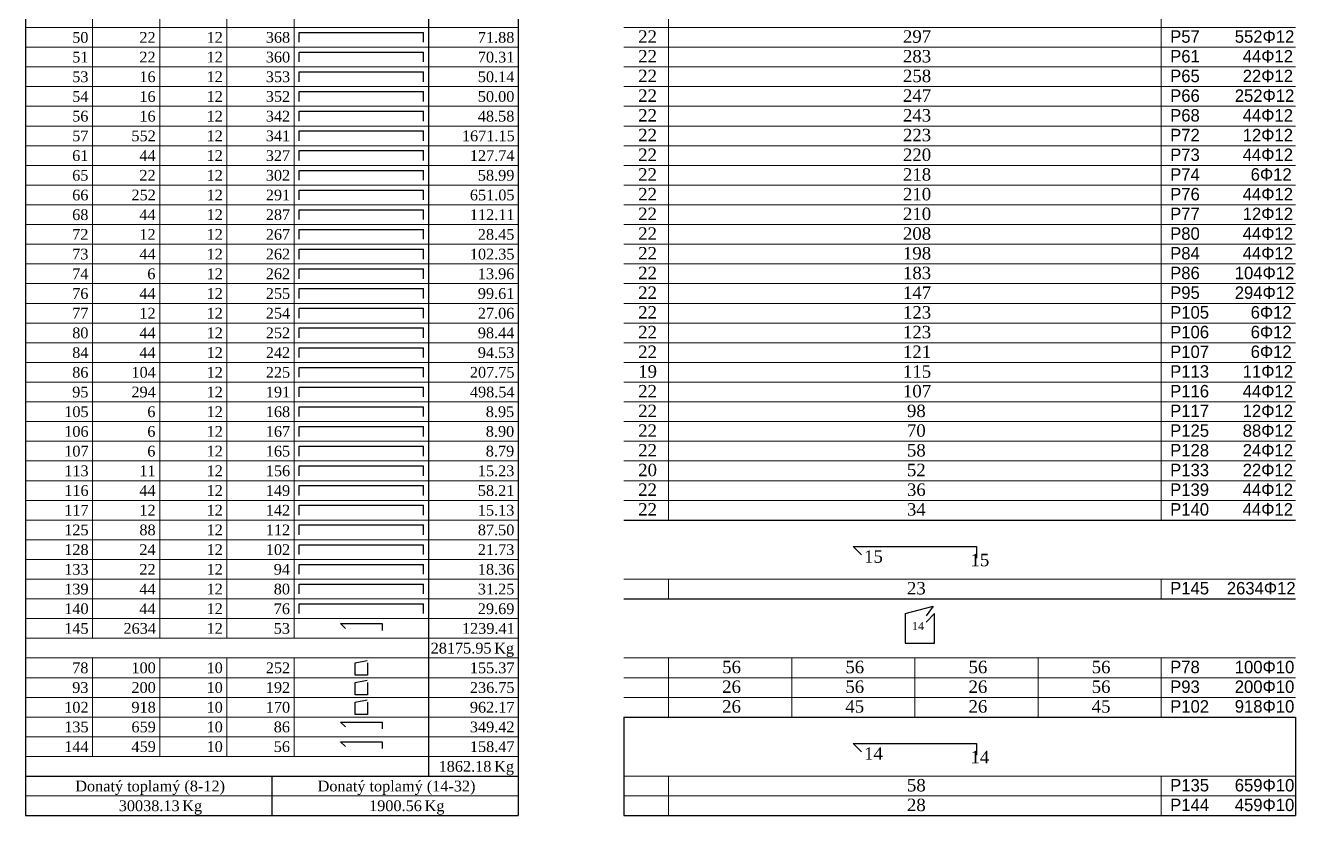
# Model space of a CAD drawing. Header units: metres. Extents: x 419734 to 420376, y 4564732 to 4565123.
# Drawn here: x 420047.38 to 420067.79, y 4565021 to 4565033.71 of the extents above; entities that cross this region are included whole.
import ezdxf

# ---------------------------------------------------------------- set-up
doc = ezdxf.new("R2010")
doc.units = ezdxf.units.M
doc.layers.add('SW_REINFORCEMENT', color=7, linetype='Continuous')
doc.layers.add('SW_TXT_TESTI', color=1, linetype='Continuous')
doc.styles.add('symbol_1_18', font='symbol.ttf', dxfattribs={"height": 0.2})
doc.styles.add('times new roman_1_18', font='times.ttf', dxfattribs={"height": 0.2})

msp = doc.modelspace()

# ---------------------------------------------------------------- linework, layer by layer
at = {"linetype": 'Continuous', "lineweight": -3}
for points in [[(420047.37623, 4565053.95175), (420047.37623, 4565021.00455)], [(420053.85623, 4565053.95175), (420053.85623, 4565021.63815)], [(420055.29623, 4565053.95175), (420055.29623, 4565021.00455)], [(420056.9948, 4565025.75655), (420067.7948, 4565025.75655)], [(420056.9948, 4565024.48935), (420067.7948, 4565024.48935)], [(420056.9948, 4565022.58855), (420067.7948, 4565022.58855)], [(420056.9948, 4565022.58855), (420056.9948, 4565021.00455)], [(420067.7948, 4565022.58855), (420067.7948, 4565021.00455)], [(420047.37623, 4565021.63815), (420055.29623, 4565021.63815)], [(420051.33623, 4565021.63815), (420051.33623, 4565021.00455)], [(420047.37623, 4565021.00455), (420055.29623, 4565021.00455)], [(420056.9948, 4565021.00455), (420067.7948, 4565021.00455)]]:
    msp.add_lwpolyline(points, dxfattribs=at)
at = {"color": 1, "linetype": 'Continuous', "lineweight": 5}
for points in [[(420048.45623, 4565046.66535), (420048.45623, 4565023.85575)], [(420049.53623, 4565046.66535), (420049.53623, 4565023.85575)], [(420050.61623, 4565046.66535), (420050.61623, 4565023.85575)], [(420051.69623, 4565046.66535), (420051.69623, 4565023.85575)], [(420057.7148, 4565039.37895), (420057.7148, 4565025.75655)], [(420065.6348, 4565039.37895), (420065.6348, 4565025.75655)], [(420047.37623, 4565033.67655), (420055.29623, 4565033.67655)], [(420056.9948, 4565033.67655), (420067.7948, 4565033.67655)], [(420047.37623, 4565033.35975), (420055.29623, 4565033.35975)], [(420056.9948, 4565033.35975), (420067.7948, 4565033.35975)], [(420047.37623, 4565033.04295), (420055.29623, 4565033.04295)], [(420056.9948, 4565033.04295), (420067.7948, 4565033.04295)], [(420047.37623, 4565032.72615), (420055.29623, 4565032.72615)], [(420056.9948, 4565032.72615), (420067.7948, 4565032.72615)], [(420047.37623, 4565032.40935), (420055.29623, 4565032.40935)], [(420056.9948, 4565032.40935), (420067.7948, 4565032.40935)], [(420047.37623, 4565032.09255), (420055.29623, 4565032.09255)], [(420056.9948, 4565032.09255), (420067.7948, 4565032.09255)], [(420047.37623, 4565031.77575), (420055.29623, 4565031.77575)], [(420056.9948, 4565031.77575), (420067.7948, 4565031.77575)], [(420047.37623, 4565031.45895), (420055.29623, 4565031.45895)], [(420056.9948, 4565031.45895), (420067.7948, 4565031.45895)], [(420047.37623, 4565031.14215), (420055.29623, 4565031.14215)], [(420056.9948, 4565031.14215), (420067.7948, 4565031.14215)], [(420047.37623, 4565030.82535), (420055.29623, 4565030.82535)], [(420056.9948, 4565030.82535), (420067.7948, 4565030.82535)], [(420047.37623, 4565030.50855), (420055.29623, 4565030.50855)], [(420056.9948, 4565030.50855), (420067.7948, 4565030.50855)], [(420047.37623, 4565030.19175), (420055.29623, 4565030.19175)], [(420056.9948, 4565030.19175), (420067.7948, 4565030.19175)], [(420047.37623, 4565029.87495), (420055.29623, 4565029.87495)], [(420056.9948, 4565029.87495), (420067.7948, 4565029.87495)], [(420047.37623, 4565029.55815), (420055.29623, 4565029.55815)], [(420056.9948, 4565029.55815), (420067.7948, 4565029.55815)], [(420047.37623, 4565029.24135), (420055.29623, 4565029.24135)], [(420056.9948, 4565029.24135), (420067.7948, 4565029.24135)], [(420047.37623, 4565028.92455), (420055.29623, 4565028.92455)], [(420056.9948, 4565028.92455), (420067.7948, 4565028.92455)], [(420047.37623, 4565028.60775), (420055.29623, 4565028.60775)], [(420056.9948, 4565028.60775), (420067.7948, 4565028.60775)], [(420047.37623, 4565028.29095), (420055.29623, 4565028.29095)], [(420056.9948, 4565028.29095), (420067.7948, 4565028.29095)], [(420047.37623, 4565027.97415), (420055.29623, 4565027.97415)], [(420056.9948, 4565027.97415), (420067.7948, 4565027.97415)], [(420047.37623, 4565027.65735), (420055.29623, 4565027.65735)], [(420056.9948, 4565027.65735), (420067.7948, 4565027.65735)], [(420047.37623, 4565027.34055), (420055.29623, 4565027.34055)], [(420056.9948, 4565027.34055), (420067.7948, 4565027.34055)], [(420047.37623, 4565027.02375), (420055.29623, 4565027.02375)], [(420056.9948, 4565027.02375), (420067.7948, 4565027.02375)], [(420047.37623, 4565026.70695), (420055.29623, 4565026.70695)], [(420056.9948, 4565026.70695), (420067.7948, 4565026.70695)], [(420047.37623, 4565026.39015), (420055.29623, 4565026.39015)], [(420056.9948, 4565026.39015), (420067.7948, 4565026.39015)], [(420047.37623, 4565026.07335), (420055.29623, 4565026.07335)], [(420056.9948, 4565026.07335), (420067.7948, 4565026.07335)], [(420047.37623, 4565025.75655), (420055.29623, 4565025.75655)], [(420047.37623, 4565025.43975), (420055.29623, 4565025.43975)], [(420047.37623, 4565025.12295), (420055.29623, 4565025.12295)], [(420047.37623, 4565024.80615), (420055.29623, 4565024.80615)], [(420056.9948, 4565024.80615), (420067.7948, 4565024.80615)], [(420057.7148, 4565024.80615), (420057.7148, 4565024.48935)], [(420065.6348, 4565024.80615), (420065.6348, 4565024.48935)], [(420047.37623, 4565024.48935), (420055.29623, 4565024.48935)], [(420047.37623, 4565024.17255), (420055.29623, 4565024.17255)], [(420047.37623, 4565023.85575), (420055.29623, 4565023.85575)], [(420047.37623, 4565023.53895), (420055.29623, 4565023.53895)], [(420048.45623, 4565023.53895), (420048.45623, 4565021.95495)], [(420049.53623, 4565023.53895), (420049.53623, 4565021.95495)], [(420050.61623, 4565023.53895), (420050.61623, 4565021.95495)], [(420051.69623, 4565023.53895), (420051.69623, 4565021.95495)], [(420056.9948, 4565023.53895), (420067.7948, 4565023.53895)], [(420057.7148, 4565023.53895), (420057.7148, 4565022.58855)], [(420059.6948, 4565023.53895), (420059.6948, 4565022.58855)], [(420061.6748, 4565023.53895), (420061.6748, 4565022.58855)], [(420063.6548, 4565023.53895), (420063.6548, 4565022.58855)], [(420065.6348, 4565023.53895), (420065.6348, 4565022.58855)], [(420047.37623, 4565023.22215), (420055.29623, 4565023.22215)], [(420056.9948, 4565023.22215), (420067.7948, 4565023.22215)], [(420047.37623, 4565022.90535), (420055.29623, 4565022.90535)], [(420056.9948, 4565022.90535), (420067.7948, 4565022.90535)], [(420047.37623, 4565022.58855), (420055.29623, 4565022.58855)], [(420047.37623, 4565022.27175), (420055.29623, 4565022.27175)], [(420047.37623, 4565021.95495), (420055.29623, 4565021.95495)], [(420056.9948, 4565021.63815), (420067.7948, 4565021.63815)], [(420057.7148, 4565021.63815), (420057.7148, 4565021.00455)], [(420065.6348, 4565021.63815), (420065.6348, 4565021.00455)], [(420047.37623, 4565021.32135), (420055.29623, 4565021.32135)], [(420056.9948, 4565021.32135), (420067.7948, 4565021.32135)]]:
    msp.add_lwpolyline(points, dxfattribs=at)
at = {"layer": 'SW_REINFORCEMENT', "color": 7, "ltscale": 0.05, "flags": 128}
for points in [[(420051.77543, 4565033.59735), (420053.77703, 4565033.59735)], [(420051.77543, 4565033.43895), (420051.77543, 4565033.59735)], [(420053.77703, 4565033.43895), (420053.77703, 4565033.59735)], [(420051.77543, 4565033.28055), (420053.77703, 4565033.28055)], [(420051.77543, 4565033.12215), (420051.77543, 4565033.28055)], [(420053.77703, 4565033.12215), (420053.77703, 4565033.28055)], [(420051.77543, 4565032.96375), (420053.77703, 4565032.96375)], [(420051.77543, 4565032.80535), (420051.77543, 4565032.96375)], [(420053.77703, 4565032.80535), (420053.77703, 4565032.96375)], [(420051.77543, 4565032.64695), (420053.77703, 4565032.64695)], [(420051.77543, 4565032.48855), (420051.77543, 4565032.64695)], [(420053.77703, 4565032.48855), (420053.77703, 4565032.64695)], [(420051.77543, 4565032.33015), (420053.77703, 4565032.33015)], [(420051.77543, 4565032.17175), (420051.77543, 4565032.33015)], [(420053.77703, 4565032.17175), (420053.77703, 4565032.33015)], [(420051.77543, 4565032.01335), (420053.77703, 4565032.01335)], [(420051.77543, 4565031.85495), (420051.77543, 4565032.01335)], [(420053.77703, 4565031.85495), (420053.77703, 4565032.01335)], [(420051.77543, 4565031.69655), (420053.77703, 4565031.69655)], [(420051.77543, 4565031.53815), (420051.77543, 4565031.69655)], [(420053.77703, 4565031.53815), (420053.77703, 4565031.69655)], [(420051.77543, 4565031.37975), (420053.77703, 4565031.37975)], [(420051.77543, 4565031.22135), (420051.77543, 4565031.37975)], [(420053.77703, 4565031.22135), (420053.77703, 4565031.37975)], [(420051.77543, 4565031.06295), (420053.77703, 4565031.06295)], [(420051.77543, 4565030.90455), (420051.77543, 4565031.06295)], [(420053.77703, 4565030.90455), (420053.77703, 4565031.06295)], [(420051.77543, 4565030.74615), (420053.77703, 4565030.74615)], [(420051.77543, 4565030.58775), (420051.77543, 4565030.74615)], [(420053.77703, 4565030.58775), (420053.77703, 4565030.74615)], [(420051.77543, 4565030.42935), (420053.77703, 4565030.42935)], [(420051.77543, 4565030.27095), (420051.77543, 4565030.42935)], [(420053.77703, 4565030.27095), (420053.77703, 4565030.42935)], [(420051.77543, 4565030.11255), (420053.77703, 4565030.11255)], [(420051.77543, 4565029.95415), (420051.77543, 4565030.11255)], [(420053.77703, 4565029.95415), (420053.77703, 4565030.11255)], [(420051.77543, 4565029.79575), (420053.77703, 4565029.79575)], [(420051.77543, 4565029.63735), (420051.77543, 4565029.79575)], [(420053.77703, 4565029.63735), (420053.77703, 4565029.79575)], [(420051.77543, 4565029.47895), (420053.77703, 4565029.47895)], [(420051.77543, 4565029.32055), (420051.77543, 4565029.47895)], [(420053.77703, 4565029.32055), (420053.77703, 4565029.47895)], [(420051.77543, 4565029.16215), (420053.77703, 4565029.16215)], [(420051.77543, 4565029.00375), (420051.77543, 4565029.16215)], [(420053.77703, 4565029.00375), (420053.77703, 4565029.16215)], [(420051.77543, 4565028.84535), (420053.77703, 4565028.84535)], [(420051.77543, 4565028.68695), (420051.77543, 4565028.84535)], [(420053.77703, 4565028.68695), (420053.77703, 4565028.84535)], [(420051.77543, 4565028.52855), (420053.77703, 4565028.52855)], [(420051.77543, 4565028.37015), (420051.77543, 4565028.52855)], [(420053.77703, 4565028.37015), (420053.77703, 4565028.52855)], [(420051.77543, 4565028.21175), (420053.77703, 4565028.21175)], [(420051.77543, 4565028.05335), (420051.77543, 4565028.21175)], [(420053.77703, 4565028.05335), (420053.77703, 4565028.21175)], [(420051.77543, 4565027.89495), (420053.77703, 4565027.89495)], [(420051.77543, 4565027.73655), (420051.77543, 4565027.89495)], [(420053.77703, 4565027.73655), (420053.77703, 4565027.89495)], [(420051.77543, 4565027.57815), (420053.77703, 4565027.57815)], [(420051.77543, 4565027.41975), (420051.77543, 4565027.57815)], [(420053.77703, 4565027.41975), (420053.77703, 4565027.57815)], [(420051.77543, 4565027.26135), (420053.77703, 4565027.26135)], [(420051.77543, 4565027.10295), (420051.77543, 4565027.26135)], [(420053.77703, 4565027.10295), (420053.77703, 4565027.26135)], [(420051.77543, 4565026.94455), (420053.77703, 4565026.94455)], [(420051.77543, 4565026.78615), (420051.77543, 4565026.94455)], [(420053.77703, 4565026.78615), (420053.77703, 4565026.94455)], [(420051.77543, 4565026.62775), (420053.77703, 4565026.62775)], [(420051.77543, 4565026.46935), (420051.77543, 4565026.62775)], [(420053.77703, 4565026.46935), (420053.77703, 4565026.62775)], [(420051.77543, 4565026.31095), (420053.77703, 4565026.31095)], [(420051.77543, 4565026.15255), (420051.77543, 4565026.31095)], [(420053.77703, 4565026.15255), (420053.77703, 4565026.31095)], [(420051.77543, 4565025.99415), (420053.77703, 4565025.99415)], [(420051.77543, 4565025.83575), (420051.77543, 4565025.99415)], [(420053.77703, 4565025.83575), (420053.77703, 4565025.99415)], [(420051.77543, 4565025.67735), (420053.77703, 4565025.67735)], [(420051.77543, 4565025.51895), (420051.77543, 4565025.67735)], [(420053.77703, 4565025.51895), (420053.77703, 4565025.67735)], [(420051.77543, 4565025.36055), (420053.77703, 4565025.36055)], [(420051.77543, 4565025.20215), (420051.77543, 4565025.36055)], [(420053.77703, 4565025.20215), (420053.77703, 4565025.36055)], [(420060.6848, 4565025.33415), (420062.6648, 4565025.33415)], [(420060.6848, 4565025.33415), (420060.81921, 4565025.19974)], [(420062.6648, 4565025.33415), (420062.6648, 4565025.14407)], [(420051.77543, 4565025.04375), (420053.77703, 4565025.04375)], [(420051.77543, 4565024.88535), (420051.77543, 4565025.04375)], [(420053.77703, 4565024.88535), (420053.77703, 4565025.04375)], [(420051.77543, 4565024.72695), (420053.77703, 4565024.72695)], [(420051.77543, 4565024.56855), (420051.77543, 4565024.72695)], [(420053.77703, 4565024.56855), (420053.77703, 4565024.72695)], [(420051.77543, 4565024.41015), (420053.77703, 4565024.41015)], [(420051.77543, 4565024.25175), (420051.77543, 4565024.41015)], [(420053.77703, 4565024.25175), (420053.77703, 4565024.41015)], [(420061.5164, 4565024.25175), (420061.96784, 4565024.37055)], [(420061.96784, 4565024.37055), (420061.85881, 4565024.21485)], [(420061.5164, 4565024.25175), (420061.5164, 4565023.77655)], [(420061.9916, 4565024.25175), (420061.85719, 4565024.11734)], [(420061.9916, 4565023.77655), (420061.9916, 4565024.25175)], [(420052.44263, 4565024.09335), (420053.10983, 4565024.09335)], [(420052.44263, 4565024.09335), (420052.52183, 4565024.01415)], [(420053.10983, 4565024.09335), (420053.10983, 4565023.98168)], [(420061.5164, 4565023.77655), (420061.9916, 4565023.77655)], [(420052.67723, 4565023.45975), (420052.87028, 4565023.49935)], [(420052.67723, 4565023.26175), (420052.67723, 4565023.45975)], [(420052.87523, 4565023.45975), (420052.87523, 4565023.26175)], [(420052.87523, 4565023.26175), (420052.67723, 4565023.26175)], [(420052.67723, 4565023.14295), (420052.87028, 4565023.18255)], [(420052.67723, 4565022.94495), (420052.67723, 4565023.14295)], [(420052.87523, 4565023.14295), (420052.87523, 4565022.94495)], [(420052.87523, 4565022.94495), (420052.67723, 4565022.94495)], [(420052.67723, 4565022.82615), (420052.87028, 4565022.86575)], [(420052.67723, 4565022.62815), (420052.67723, 4565022.82615)], [(420052.87523, 4565022.82615), (420052.87523, 4565022.62815)], [(420052.44263, 4565022.50935), (420053.10983, 4565022.50935)], [(420052.44263, 4565022.50935), (420052.52183, 4565022.43015)], [(420052.87523, 4565022.62815), (420052.67723, 4565022.62815)], [(420053.10983, 4565022.50935), (420053.10983, 4565022.39768)], [(420052.44263, 4565022.19255), (420053.10983, 4565022.19255)], [(420052.44263, 4565022.19255), (420052.52183, 4565022.11335)], [(420053.10983, 4565022.19255), (420053.10983, 4565022.08088)], [(420060.6848, 4565022.16615), (420062.6648, 4565022.16615)], [(420060.6848, 4565022.16615), (420060.81921, 4565022.03174)], [(420062.6648, 4565022.16615), (420062.6648, 4565021.97607)]]:
    msp.add_lwpolyline(points, dxfattribs=at)

# ---------------------------------------------------------------- texts
at = {"color": 5, "linetype": 'Continuous', "lineweight": 5, "style": 'times new roman_1_18'}
for s, p in [('28175.95', (420053.89082, 4565023.61095)), ('Kg', (420054.91201, 4565023.61095)), ('1862.18', (420054.01865, 4565021.71015)), ('Kg', (420054.91201, 4565021.71015)), ('Donatý toplamý (8-12)', (420048.17803, 4565021.39335)), ('Donatý toplamý (14-32)', (420052.07411, 4565021.39335)), ('30038.13', (420048.87686, 4565021.07655)), ('Kg', (420049.89805, 4565021.07655)), ('1900.56', (420052.90078, 4565021.07655)), ('Kg', (420053.79413, 4565021.07655))]:
    msp.add_text(s, height=0.1728, dxfattribs=at).set_placement(p)
at = {"layer": 'SW_TXT_TESTI', "linetype": 'Continuous', "lineweight": 5, "style": 'times new roman_1_18'}
for s, p in [('50', (420048.12857, 4565033.43175)), ('22', (420049.20857, 4565033.43175)), ('12', (420050.28857, 4565033.43175)), ('368', (420051.24074, 4565033.43175)), ('71.88', (420054.64899, 4565033.43175)), ('51', (420048.12857, 4565033.11495)), ('22', (420049.20857, 4565033.11495)), ('12', (420050.28857, 4565033.11495)), ('360', (420051.24074, 4565033.11495)), ('70.31', (420054.64899, 4565033.11495)), ('53', (420048.12857, 4565032.79815)), ('16', (420049.20857, 4565032.79815)), ('12', (420050.28857, 4565032.79815)), ('353', (420051.24074, 4565032.79815)), ('50.14', (420054.64899, 4565032.79815)), ('54', (420048.12857, 4565032.48135)), ('16', (420049.20857, 4565032.48135)), ('12', (420050.28857, 4565032.48135)), ('352', (420051.24074, 4565032.48135)), ('50.00', (420054.64899, 4565032.48135)), ('56', (420048.12857, 4565032.16455)), ('16', (420049.20857, 4565032.16455)), ('12', (420050.28857, 4565032.16455)), ('342', (420051.24074, 4565032.16455)), ('48.58', (420054.64899, 4565032.16455)), ('57', (420048.12857, 4565031.84775)), ('552', (420049.08074, 4565031.84775)), ('12', (420050.28857, 4565031.84775)), ('341', (420051.24074, 4565031.84775)), ('1671.15', (420054.39332, 4565031.84775)), ('61', (420048.12857, 4565031.53095)), ('44', (420049.20857, 4565031.53095)), ('12', (420050.28857, 4565031.53095)), ('327', (420051.24074, 4565031.53095)), ('127.74', (420054.52116, 4565031.53095)), ('65', (420048.12857, 4565031.21415)), ('22', (420049.20857, 4565031.21415)), ('12', (420050.28857, 4565031.21415)), ('302', (420051.24074, 4565031.21415)), ('58.99', (420054.64899, 4565031.21415)), ('66', (420048.12857, 4565030.89735)), ('252', (420049.08074, 4565030.89735)), ('12', (420050.28857, 4565030.89735)), ('291', (420051.24074, 4565030.89735)), ('651.05', (420054.52116, 4565030.89735)), ('68', (420048.12857, 4565030.58055)), ('44', (420049.20857, 4565030.58055)), ('12', (420050.28857, 4565030.58055)), ('287', (420051.24074, 4565030.58055)), ('112.11', (420054.52116, 4565030.58055)), ('72', (420048.12857, 4565030.26375)), ('12', (420049.20857, 4565030.26375)), ('12', (420050.28857, 4565030.26375)), ('267', (420051.24074, 4565030.26375)), ('28.45', (420054.64899, 4565030.26375)), ('73', (420048.12857, 4565029.94695)), ('44', (420049.20857, 4565029.94695)), ('12', (420050.28857, 4565029.94695)), ('262', (420051.24074, 4565029.94695)), ('102.35', (420054.52116, 4565029.94695)), ('74', (420048.12857, 4565029.63015)), ('6', (420049.3364, 4565029.63015)), ('12', (420050.28857, 4565029.63015)), ('262', (420051.24074, 4565029.63015)), ('13.96', (420054.64899, 4565029.63015)), ('76', (420048.12857, 4565029.31335)), ('44', (420049.20857, 4565029.31335)), ('12', (420050.28857, 4565029.31335)), ('255', (420051.24074, 4565029.31335)), ('99.61', (420054.64899, 4565029.31335)), ('77', (420048.12857, 4565028.99655)), ('12', (420049.20857, 4565028.99655)), ('12', (420050.28857, 4565028.99655)), ('254', (420051.24074, 4565028.99655)), ('27.06', (420054.64899, 4565028.99655)), ('80', (420048.12857, 4565028.67975)), ('44', (420049.20857, 4565028.67975)), ('12', (420050.28857, 4565028.67975)), ('252', (420051.24074, 4565028.67975)), ('98.44', (420054.64899, 4565028.67975)), ('84', (420048.12857, 4565028.36295)), ('44', (420049.20857, 4565028.36295)), ('12', (420050.28857, 4565028.36295)), ('242', (420051.24074, 4565028.36295)), ('94.53', (420054.64899, 4565028.36295)), ('86', (420048.12857, 4565028.04615)), ('104', (420049.08074, 4565028.04615)), ('12', (420050.28857, 4565028.04615)), ('225', (420051.24074, 4565028.04615)), ('207.75', (420054.52116, 4565028.04615)), ('95', (420048.12857, 4565027.72935)), ('294', (420049.08074, 4565027.72935)), ('12', (420050.28857, 4565027.72935)), ('191', (420051.24074, 4565027.72935)), ('498.54', (420054.52116, 4565027.72935)), ('105', (420048.00074, 4565027.41255)), ('6', (420049.3364, 4565027.41255)), ('12', (420050.28857, 4565027.41255)), ('168', (420051.24074, 4565027.41255)), ('8.95', (420054.77682, 4565027.41255)), ('106', (420048.00074, 4565027.09575)), ('6', (420049.3364, 4565027.09575)), ('12', (420050.28857, 4565027.09575)), ('167', (420051.24074, 4565027.09575)), ('8.90', (420054.77682, 4565027.09575)), ('107', (420048.00074, 4565026.77895)), ('6', (420049.3364, 4565026.77895)), ('12', (420050.28857, 4565026.77895)), ('165', (420051.24074, 4565026.77895)), ('8.79', (420054.77682, 4565026.77895)), ('113', (420048.00074, 4565026.46215)), ('11', (420049.20857, 4565026.46215)), ('12', (420050.28857, 4565026.46215)), ('156', (420051.24074, 4565026.46215)), ('15.23', (420054.64899, 4565026.46215)), ('116', (420048.00074, 4565026.14535)), ('44', (420049.20857, 4565026.14535)), ('12', (420050.28857, 4565026.14535)), ('149', (420051.24074, 4565026.14535)), ('58.21', (420054.64899, 4565026.14535)), ('117', (420048.00074, 4565025.82855)), ('12', (420049.20857, 4565025.82855)), ('12', (420050.28857, 4565025.82855)), ('142', (420051.24074, 4565025.82855)), ('15.13', (420054.64899, 4565025.82855)), ('125', (420048.00074, 4565025.51175)), ('88', (420049.20857, 4565025.51175)), ('12', (420050.28857, 4565025.51175)), ('112', (420051.24074, 4565025.51175)), ('87.50', (420054.64899, 4565025.51175)), ('128', (420048.00074, 4565025.19495)), ('24', (420049.20857, 4565025.19495)), ('12', (420050.28857, 4565025.19495)), ('102', (420051.24074, 4565025.19495)), ('21.73', (420054.64899, 4565025.19495)), ('133', (420048.00074, 4565024.87815)), ('22', (420049.20857, 4565024.87815)), ('12', (420050.28857, 4565024.87815)), ('94', (420051.36857, 4565024.87815)), ('18.36', (420054.64899, 4565024.87815)), ('139', (420048.00074, 4565024.56135)), ('12', (420050.28857, 4565024.56135)), ('80', (420051.36857, 4565024.56135)), ('31.25', (420054.64899, 4565024.56135)), ('44', (420049.20857, 4565024.56135)), ('140', (420048.00074, 4565024.24455)), ('44', (420049.20857, 4565024.24455)), ('12', (420050.28857, 4565024.24455)), ('76', (420051.36857, 4565024.24455)), ('29.69', (420054.64899, 4565024.24455)), ('145', (420048.00074, 4565023.92775)), ('2634', (420048.9529, 4565023.92775)), ('12', (420050.28857, 4565023.92775)), ('53', (420051.36857, 4565023.92775)), ('1239.41', (420054.39332, 4565023.92775)), ('78', (420048.12857, 4565023.29415)), ('100', (420049.08074, 4565023.29415)), ('10', (420050.28857, 4565023.29415)), ('252', (420051.24074, 4565023.29415)), ('155.37', (420054.52116, 4565023.29415)), ('93', (420048.12857, 4565022.97735)), ('200', (420049.08074, 4565022.97735)), ('10', (420050.28857, 4565022.97735)), ('192', (420051.24074, 4565022.97735)), ('236.75', (420054.52116, 4565022.97735)), ('102', (420048.00074, 4565022.66055)), ('918', (420049.08074, 4565022.66055)), ('10', (420050.28857, 4565022.66055)), ('170', (420051.24074, 4565022.66055)), ('962.17', (420054.52116, 4565022.66055)), ('135', (420048.00074, 4565022.34375)), ('659', (420049.08074, 4565022.34375)), ('10', (420050.28857, 4565022.34375)), ('86', (420051.36857, 4565022.34375)), ('349.42', (420054.52116, 4565022.34375)), ('144', (420048.00074, 4565022.02695)), ('459', (420049.08074, 4565022.02695)), ('10', (420050.28857, 4565022.02695)), ('56', (420051.36857, 4565022.02695)), ('158.47', (420054.52116, 4565022.02695))]:
    msp.add_text(s, height=0.1728, dxfattribs=at).set_placement(p)
at = {"layer": 'SW_TXT_TESTI', "linetype": 'Continuous', "lineweight": -3}
for s, height, style, p in [('22', 0.2, 'times new roman_1_18', (420057.22697, 4565033.43175)), ('297', 0.2, 'times new roman_1_18', (420061.48305, 4565033.43175)), ('R57', 0.2, 'symbol_1_18', (420065.7788, 4565033.43175)), ('552F12', 0.2, 'symbol_1_18', (420066.81716, 4565033.43175)), ('22', 0.2, 'times new roman_1_18', (420057.22697, 4565033.11495)), ('283', 0.2, 'times new roman_1_18', (420061.48305, 4565033.11495)), ('R61', 0.2, 'symbol_1_18', (420065.7788, 4565033.11495)), ('44F12', 0.2, 'symbol_1_18', (420066.94489, 4565033.11495)), ('22', 0.2, 'times new roman_1_18', (420057.22697, 4565032.79815)), ('258', 0.2, 'times new roman_1_18', (420061.48305, 4565032.79815)), ('R65', 0.2, 'symbol_1_18', (420065.7788, 4565032.79815)), ('22F12', 0.2, 'symbol_1_18', (420066.94489, 4565032.79815)), ('22', 0.2, 'times new roman_1_18', (420057.22697, 4565032.48135)), ('247', 0.2, 'times new roman_1_18', (420061.48305, 4565032.48135)), ('R66', 0.2, 'symbol_1_18', (420065.7788, 4565032.48135)), ('252F12', 0.2, 'symbol_1_18', (420066.81716, 4565032.48135)), ('22', 0.2, 'times new roman_1_18', (420057.22697, 4565032.16455)), ('243', 0.2, 'times new roman_1_18', (420061.48305, 4565032.16455)), ('R68', 0.2, 'symbol_1_18', (420065.7788, 4565032.16455)), ('44F12', 0.2, 'symbol_1_18', (420066.94489, 4565032.16455)), ('22', 0.2, 'times new roman_1_18', (420057.22697, 4565031.84775)), ('223', 0.2, 'times new roman_1_18', (420061.48305, 4565031.84775)), ('R72', 0.2, 'symbol_1_18', (420065.7788, 4565031.84775)), ('12F12', 0.2, 'symbol_1_18', (420066.94489, 4565031.84775)), ('22', 0.2, 'times new roman_1_18', (420057.22697, 4565031.53095)), ('220', 0.2, 'times new roman_1_18', (420061.48305, 4565031.53095)), ('R73', 0.2, 'symbol_1_18', (420065.7788, 4565031.53095)), ('44F12', 0.2, 'symbol_1_18', (420066.94489, 4565031.53095)), ('22', 0.2, 'times new roman_1_18', (420057.22697, 4565031.21415)), ('218', 0.2, 'times new roman_1_18', (420061.48305, 4565031.21415)), ('R74', 0.2, 'symbol_1_18', (420065.7788, 4565031.21415)), ('6F12', 0.2, 'symbol_1_18', (420067.07261, 4565031.21415)), ('22', 0.2, 'times new roman_1_18', (420057.22697, 4565030.89735)), ('210', 0.2, 'times new roman_1_18', (420061.48305, 4565030.89735)), ('R76', 0.2, 'symbol_1_18', (420065.7788, 4565030.89735)), ('44F12', 0.2, 'symbol_1_18', (420066.94489, 4565030.89735)), ('22', 0.2, 'times new roman_1_18', (420057.22697, 4565030.58055)), ('210', 0.2, 'times new roman_1_18', (420061.48305, 4565030.58055)), ('R77', 0.2, 'symbol_1_18', (420065.7788, 4565030.58055)), ('12F12', 0.2, 'symbol_1_18', (420066.94489, 4565030.58055)), ('22', 0.2, 'times new roman_1_18', (420057.22697, 4565030.26375)), ('208', 0.2, 'times new roman_1_18', (420061.48305, 4565030.26375)), ('R80', 0.2, 'symbol_1_18', (420065.7788, 4565030.26375)), ('44F12', 0.2, 'symbol_1_18', (420066.94489, 4565030.26375)), ('22', 0.2, 'times new roman_1_18', (420057.22697, 4565029.94695)), ('198', 0.2, 'times new roman_1_18', (420061.48305, 4565029.94695)), ('R84', 0.2, 'symbol_1_18', (420065.7788, 4565029.94695)), ('44F12', 0.2, 'symbol_1_18', (420066.94489, 4565029.94695)), ('22', 0.2, 'times new roman_1_18', (420057.22697, 4565029.63015)), ('183', 0.2, 'times new roman_1_18', (420061.48305, 4565029.63015)), ('R86', 0.2, 'symbol_1_18', (420065.7788, 4565029.63015)), ('104F12', 0.2, 'symbol_1_18', (420066.81716, 4565029.63015)), ('22', 0.2, 'times new roman_1_18', (420057.22697, 4565029.31335)), ('147', 0.2, 'times new roman_1_18', (420061.48305, 4565029.31335)), ('R95', 0.2, 'symbol_1_18', (420065.7788, 4565029.31335)), ('294F12', 0.2, 'symbol_1_18', (420066.81716, 4565029.31335)), ('22', 0.2, 'times new roman_1_18', (420057.22697, 4565028.99655)), ('123', 0.2, 'times new roman_1_18', (420061.48305, 4565028.99655)), ('R105', 0.2, 'symbol_1_18', (420065.7788, 4565028.99655)), ('6F12', 0.2, 'symbol_1_18', (420067.07261, 4565028.99655)), ('22', 0.2, 'times new roman_1_18', (420057.22697, 4565028.67975)), ('123', 0.2, 'times new roman_1_18', (420061.48305, 4565028.67975)), ('R106', 0.2, 'symbol_1_18', (420065.7788, 4565028.67975)), ('6F12', 0.2, 'symbol_1_18', (420067.07261, 4565028.67975)), ('22', 0.2, 'times new roman_1_18', (420057.22697, 4565028.36295)), ('121', 0.2, 'times new roman_1_18', (420061.48305, 4565028.36295)), ('R107', 0.2, 'symbol_1_18', (420065.7788, 4565028.36295)), ('6F12', 0.2, 'symbol_1_18', (420067.07261, 4565028.36295)), ('19', 0.2, 'times new roman_1_18', (420057.22697, 4565028.04615)), ('115', 0.2, 'times new roman_1_18', (420061.48305, 4565028.04615)), ('R113', 0.2, 'symbol_1_18', (420065.7788, 4565028.04615)), ('11F12', 0.2, 'symbol_1_18', (420066.94489, 4565028.04615)), ('22', 0.2, 'times new roman_1_18', (420057.22697, 4565027.72935)), ('107', 0.2, 'times new roman_1_18', (420061.48305, 4565027.72935)), ('R116', 0.2, 'symbol_1_18', (420065.7788, 4565027.72935)), ('44F12', 0.2, 'symbol_1_18', (420066.94489, 4565027.72935)), ('22', 0.2, 'times new roman_1_18', (420057.22697, 4565027.41255)), ('98', 0.2, 'times new roman_1_18', (420061.54697, 4565027.41255)), ('R117', 0.2, 'symbol_1_18', (420065.7788, 4565027.41255)), ('12F12', 0.2, 'symbol_1_18', (420066.94489, 4565027.41255)), ('22', 0.2, 'times new roman_1_18', (420057.22697, 4565027.09575)), ('70', 0.2, 'times new roman_1_18', (420061.54697, 4565027.09575)), ('R125', 0.2, 'symbol_1_18', (420065.7788, 4565027.09575)), ('88F12', 0.2, 'symbol_1_18', (420066.94489, 4565027.09575)), ('58', 0.2, 'times new roman_1_18', (420061.54697, 4565026.77895)), ('R128', 0.2, 'symbol_1_18', (420065.7788, 4565026.77895)), ('24F12', 0.2, 'symbol_1_18', (420066.94489, 4565026.77895)), ('22', 0.2, 'times new roman_1_18', (420057.22697, 4565026.77895)), ('20', 0.2, 'times new roman_1_18', (420057.22697, 4565026.46215)), ('52', 0.2, 'times new roman_1_18', (420061.54697, 4565026.46215)), ('R133', 0.2, 'symbol_1_18', (420065.7788, 4565026.46215)), ('22F12', 0.2, 'symbol_1_18', (420066.94489, 4565026.46215)), ('22', 0.2, 'times new roman_1_18', (420057.22697, 4565026.14535)), ('36', 0.2, 'times new roman_1_18', (420061.54697, 4565026.14535)), ('R139', 0.2, 'symbol_1_18', (420065.7788, 4565026.14535)), ('44F12', 0.2, 'symbol_1_18', (420066.94489, 4565026.14535)), ('22', 0.2, 'times new roman_1_18', (420057.22697, 4565025.82855)), ('34', 0.2, 'times new roman_1_18', (420061.54697, 4565025.82855)), ('R140', 0.2, 'symbol_1_18', (420065.7788, 4565025.82855)), ('44F12', 0.2, 'symbol_1_18', (420066.94489, 4565025.82855)), ('15', 0.2, 'times new roman_1_18', (420060.85774, 4565025.07014)), ('15', 0.2, 'times new roman_1_18', (420062.56892, 4565025.01447)), ('23', 0.2, 'times new roman_1_18', (420061.54697, 4565024.56135)), ('R145', 0.2, 'symbol_1_18', (420065.7788, 4565024.56135)), ('2634F12', 0.2, 'symbol_1_18', (420066.68944, 4565024.56135)), ('14', 0.1296, 'times new roman_1_18', (420061.62691, 4565023.98774)), ('56', 0.2, 'times new roman_1_18', (420058.57697, 4565023.29415)), ('56', 0.2, 'times new roman_1_18', (420060.55697, 4565023.29415)), ('56', 0.2, 'times new roman_1_18', (420062.53697, 4565023.29415)), ('56', 0.2, 'times new roman_1_18', (420064.51697, 4565023.29415)), ('R78', 0.2, 'symbol_1_18', (420065.7788, 4565023.29415)), ('100F10', 0.2, 'symbol_1_18', (420066.81716, 4565023.29415)), ('26', 0.2, 'times new roman_1_18', (420058.57697, 4565022.97735)), ('56', 0.2, 'times new roman_1_18', (420060.55697, 4565022.97735)), ('26', 0.2, 'times new roman_1_18', (420062.53697, 4565022.97735)), ('56', 0.2, 'times new roman_1_18', (420064.51697, 4565022.97735)), ('R93', 0.2, 'symbol_1_18', (420065.7788, 4565022.97735)), ('200F10', 0.2, 'symbol_1_18', (420066.81716, 4565022.97735)), ('26', 0.2, 'times new roman_1_18', (420058.57697, 4565022.66055)), ('45', 0.2, 'times new roman_1_18', (420060.55697, 4565022.66055)), ('26', 0.2, 'times new roman_1_18', (420062.53697, 4565022.66055)), ('45', 0.2, 'times new roman_1_18', (420064.51697, 4565022.66055)), ('R102', 0.2, 'symbol_1_18', (420065.7788, 4565022.66055)), ('918F10', 0.2, 'symbol_1_18', (420066.81716, 4565022.66055)), ('14', 0.2, 'times new roman_1_18', (420060.85774, 4565021.90214)), ('14', 0.2, 'times new roman_1_18', (420062.56892, 4565021.84647)), ('58', 0.2, 'times new roman_1_18', (420061.54697, 4565021.39335)), ('R135', 0.2, 'symbol_1_18', (420065.7788, 4565021.39335)), ('659F10', 0.2, 'symbol_1_18', (420066.81716, 4565021.39335)), ('28', 0.2, 'times new roman_1_18', (420061.54697, 4565021.07655)), ('R144', 0.2, 'symbol_1_18', (420065.7788, 4565021.07655)), ('459F10', 0.2, 'symbol_1_18', (420066.81716, 4565021.07655))]:
    msp.add_text(s, height=height, dxfattribs=dict(at, style=style)).set_placement(p)

doc.saveas('drawing.dxf')
